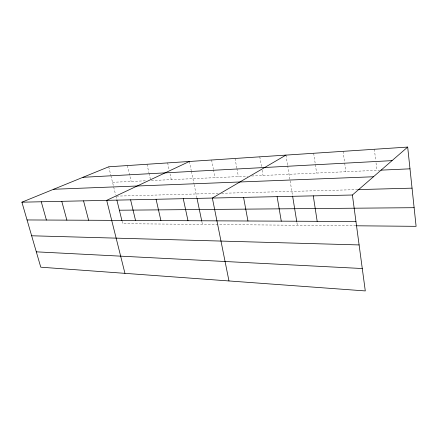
<?xml version="1.0" encoding="UTF-8"?>
<svg xmlns="http://www.w3.org/2000/svg" width="438" height="438" viewBox="0 0 438 438"><rect width="100%" height="100%" fill="white"/><g stroke="black" fill="none" stroke-linecap="round" stroke-linejoin="round"><path stroke-width="0.33" stroke-dasharray="2.19 1.64" d="M112.522 182.296L145.312 180.812M151.373 180.538L247.722 176.175M251.713 175.994L379.631 170.201M116.585 196.12L218.168 193.377M221.584 193.284L357.058 189.632M355.93 225.789L122.684 223.692L122.054 221.124M108.717 166.796L110.781 175.195M110.94 175.841L115.594 194.817M115.917 196.136L116.705 199.334M127.392 165.564L131.148 181.452M147.004 164.272L148.931 172.747M149.079 173.399L150.415 179.262M167.634 162.909L169.172 169.988M170.015 173.848L171.274 179.635M189.364 161.48L191.28 170.727M191.417 171.389L194.034 183.982M194.171 184.65L196.914 197.861M201.891 221.82L202.427 224.409M211.587 160.012L213.394 169.161M213.52 169.813L215.069 177.653M235.025 158.468L236.772 167.869M236.898 168.537L238.398 176.596M259.772 156.831L261.519 166.823M262.099 170.152L263.03 175.485M285.943 155.107L287.558 165.038M287.667 165.701L290.027 180.221M290.131 180.878L292.491 195.386M296.92 222.614L297.347 225.263M313.674 153.278L316.63 173.054M343.091 151.34L344.613 162.52M344.706 163.177L345.867 171.734M374.37 149.276L375.689 160.138M376.023 162.854L376.932 170.327"/><path stroke-width="0.66" d="M352.393 195.009L365.292 290.925L40.767 267.191L21.9 202.192L352.393 195.009L407.685 147.075L416.1 226.331L356.609 225.794M285.943 155.107L212.359 198.053L228.97 280.955M189.364 161.48L106.691 200.347L124.956 273.345M21.9 202.192L108.717 166.796L407.685 147.075M82.946 177.302L392.043 160.636M380.978 170.141L409.995 168.827M53.578 189.276L373.45 176.76M357.731 189.616L412.043 188.148M119.371 210.213L414.124 207.694M27.057 219.953L355.957 221.508M31.651 235.781L359.111 244.93M36.31 251.839L362.281 268.527M41.26 201.77L46.401 220.046M61.774 201.327L66.883 220.144M83.548 200.85L88.613 220.243M116.858 199.974L121.895 220.484M130.601 199.827L135.534 220.467M156.076 199.274L160.91 220.588M183.265 198.682L187.984 220.714M197.051 198.507L201.754 221.174M243.566 197.374L247.952 220.998M277.112 196.646L281.278 221.152M292.6 196.054L296.707 221.289M313.285 195.863L317.178 221.321"/></g></svg>
